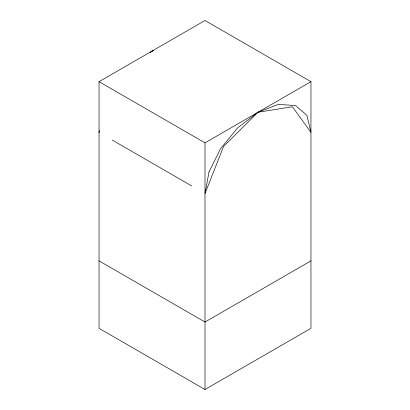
<?xml version="1.0" encoding="UTF-8"?>
<svg xmlns="http://www.w3.org/2000/svg" width="410" height="410" viewBox="0 0 410 410"><rect width="100%" height="100%" fill="white"/><g stroke="black" fill="none" stroke-linecap="round" stroke-linejoin="round"><path stroke-width="0.61" d="M99.389 130.58L99.046 132.445L99.507 131.267M151.116 51.988L152.023 51.086L153.811 50.394M149.993 52.644L152.023 51.086L153.273 50.886M99.046 81.672L205 20.5L310.954 81.672L310.954 328.328L205 389.5L99.046 328.328L99.046 81.672L205 142.844L310.954 81.672M310.954 260.868L205 322.04L99.046 260.868M112.289 140.092L191.757 185.971M205 142.844L205 389.5M209.033 171.862L205 193.617L223.552 146.483L257.977 112.258L278.252 104.417L295.436 105.503L306.921 115.343L310.954 132.445L292.402 106.733L257.977 112.258L237.703 127.828L220.518 148.758L209.033 171.862"/></g></svg>
